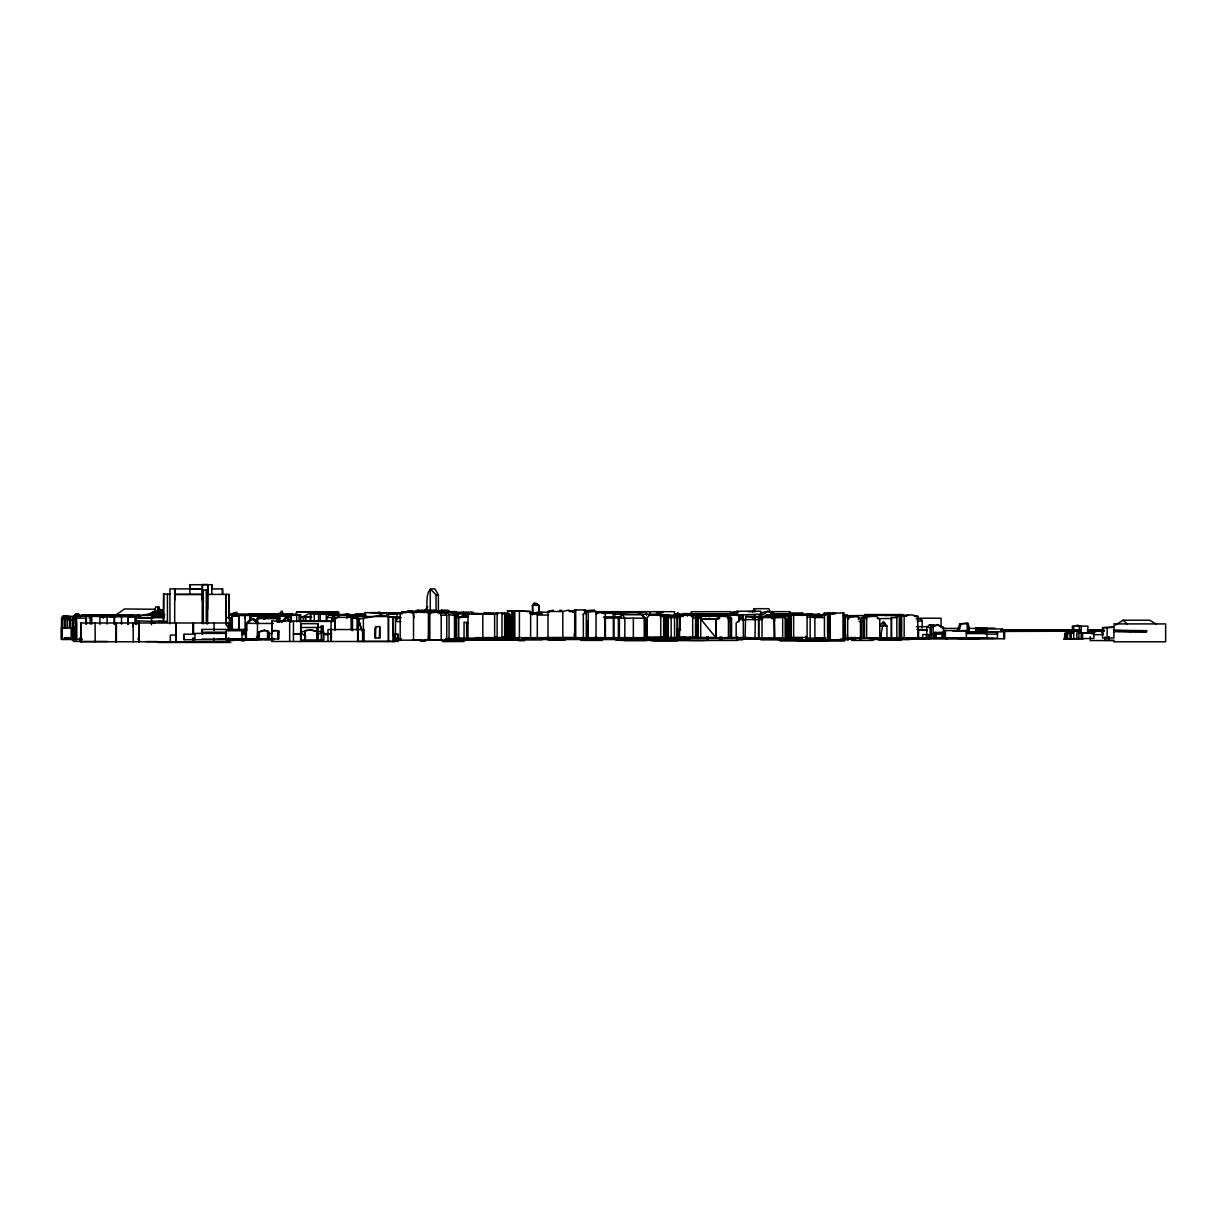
<?xml version="1.0" encoding="UTF-8"?>
<svg xmlns="http://www.w3.org/2000/svg" width="1227" height="1227" viewBox="0 0 1227 1227"><rect width="100%" height="100%" fill="white"/><g stroke="black" fill="none" stroke-linecap="round" stroke-linejoin="round"><path stroke-width="1.5" d="M89.694 616.752L89.709 615.233L89.709 616.66M321.321 639.957L321.259 626.169L323.115 626.169L323.222 631.951L316.827 634.865M720.264 614.221L737.504 614.758L708.224 613.776M73.651 618.439L73.651 617.365L77.224 617.365M870.234 615.617L864.943 614.742L865.035 617.933L865.25 614.512L902.366 614.589L903.977 616.138M245.093 618.331L245.308 615.248L244.618 616.199M262.409 617.181L262.455 614.405M273.437 623.485L257.241 623.454L257.363 618.546L278.268 618.454L278.36 621.89M277.057 621.844L277.133 618.546L277.21 621.982M736.829 615.248L736.906 611.215L760.694 611.215L761.706 614.574L760.004 615.279L761.706 614.067L736.645 615.218L743.24 615.248M111.473 617.043L111.626 615.586L111.642 617.196M743.225 617.304L739.942 617.304L743.225 617.304L743.179 619.282L738.961 619.313M278.176 621.844L278.268 618.454M151.565 618.101L135.829 618.101L135.706 622.181L136.473 620.816L151.458 621.368M151.458 624.727L151.565 617.61L162.961 617.61M202.148 623.577L202.394 584.543L207.746 584.543L207.608 623.976M338.453 615.54L338.545 612.15L297.962 612.074M331.919 620.11L332.578 616.69L334.158 616.69L334.051 620.11L340.293 615.141L348.913 614.221L350.232 616.169M413.53 640.172L413.53 612.089L428.422 612.074L428.422 640.172L428.76 630.877M89.479 618.224L89.586 615.294L153.958 615.34L153.85 617.626L139.218 617.626L139.341 615.34L139.433 617.841M89.479 618.147L89.586 615.448L76.043 615.448L75.921 639.298L82.194 639.267M257.731 618.362L257.992 616.89L279.649 616.89L279.695 622.089M364.787 616.644L364.864 615.018M618.255 617.258L618.362 616.905M103.16 618.224L103.313 615.294M317.701 639.957L317.885 623.684L300.753 623.684L300.554 639.957L323.851 639.957L323.851 631.982L317.946 631.215M258.084 618.071L258.59 613.899M845.924 617.012L846.001 615.893M89.924 615.555L89.893 616.798L89.893 615.785M795.28 615.095L824.943 614.635M801.844 615.463L803.884 615.003L802.351 615.463L802.473 612.963L789.206 612.963M618.239 618.239L618.347 616.675L618.423 617.963M428.422 640.172L428.821 634.635M665.617 627.319L666.384 616.736L666.967 637.902M73.896 629.482L74.233 626.445M158.758 606.89L156.688 611.598L154.617 610.893L155.722 606.89L158.758 606.89L160.308 611.721M687.549 616.138L687.733 614.313L700.31 614.221M245.952 631L246.382 629.42L202.179 629.42L201.888 632.227L225.477 632.15M755.357 616.383L754.958 619.727L758.807 619.635L758.439 616.383L755.771 616.997M362.763 616.399L362.901 615.325M818.102 615.264L825.25 614.528M107.378 641.43L73.589 641.43L74.341 636.123M245.369 632.242L245.507 639.712M246.013 639.144L246.382 629.42M510.309 619.052L510.861 615.325L509.067 614.727L509.067 637.687M745.08 637.687L745.617 616.598L755.326 616.598L754.958 637.856M379.695 626.629L380.033 637.979L374.849 637.979L374.849 628.362L375.861 626.706L379.695 626.629L379.373 637.979M369.94 612.549L380.585 612.687L380.431 613.899L380.431 613.086L406.183 612.656M980.956 632.549L980.956 628.147M272.103 632.227L271.842 633.531L268.13 633.515M387.671 613.178L380.585 612.718L379.358 613.899M701.675 614.972L702.565 616.215L728.516 616.153L728.516 614.589L728.945 616.859L728.623 615.985L701.277 616.123L700.709 618.837L716.077 618.868L715.954 637.856M156.903 611.89L153.406 614.006M886.139 615.586L886.369 614.512M701.675 617.472L701.675 613.761L699.221 613.73L698.255 618.224L696.415 617.887L696.445 637.288L678.684 637.334M700.709 637.856L700.709 618.224L701.675 613.761M375.861 626.706L375.477 637.979M677.795 617.166L678.148 615.785M812.826 615.34L809.774 614.85M153.666 617.319L154.065 615.77L154.786 616.322M357.103 618.883L357.763 616.552L389.097 616.537M395.355 612.994L395.109 613.899L395.508 612.656L386.658 613.899L395.109 613.899L395.109 613.101L379.358 612.84M774.053 619.497L774.36 618.408L771.952 618.623M357.072 618.883L357.763 616.552L361.904 630.908M438.376 611.414L438.376 594.85L434.956 589.037C424.649 586.276 427.563 605.478 426.674 611.107M62.838 628.316L62.838 619.175L63.85 618.975L65.583 618.975L65.583 628.209M921.124 619.834L921.385 619.022L916.4 619.022M733.547 612.212L735.019 612.104L736.047 614.819M235.109 614.359L235.814 612.334L237.056 612.334L236.366 614.359M279.649 616.89L279.403 622.12M802.351 614.834L819.222 614.098L821.277 615.264L819.222 615.264L819.222 614.098M957.198 630.939L959.821 623.776L967.842 623.362L969.269 627.365L969.269 632.81M958.502 631.307L961.247 623.776L967.842 623.362M1073.211 632.871L1065.404 632.779L1064.422 639.114M140.43 616.445L138.774 614.528L137.378 616.445M174.709 600.356L174.847 588.914M387.931 616.997L397.042 617.779L397.088 613.669L402.364 613.669M752.734 611.997L754.099 608.684L768.884 608.684L770.817 613.377M380.585 612.718L380.585 613.899M72.546 639.88L74.28 639.88L72.408 639.973L72.316 619.098L73.283 618.96M862.995 638.209L862.995 619.129L865.526 616.706L864.422 619.129L864.422 638.209M245.891 634.466L242.041 634.451L243.974 630.77L242.256 634.451L242.409 630.724L226.136 630.724L226.136 639.712L226.259 633.393M605.049 617.887L619.589 617.764M886.922 638.009L886.922 626L879.759 626C888.057 614.037 878.578 633.991 881.922 638.009M64.325 618.546L64.893 616.184L69.218 616.567M138.559 616.445L139.357 614.834M674.574 615.785L682.089 615.709M1001.416 630.479L1002.198 628.991L982.321 628.991L981.738 630.494M347.348 614.942L353.867 614.988M155.921 613.009L156.688 611.598L156.979 613.009L155.921 613.009L155.921 611.767M781.553 614.328L781.553 616.752L782.887 614.328L793.302 614.788L776.737 614.374M980.956 632.856L981.631 631.644M781.553 616.752L782.903 614.328M202.21 600.356L202.394 584.543M785.817 638.607L786.369 618.347L785.173 618.347M686.138 614.681L674.605 614.405M702.565 616.215L711.123 615.985M275.983 617.887L277.241 615.831L285.231 616.368L286.535 618.009M176.059 622.994L175.952 641.767M272.747 616.23L269.112 615.954L266.903 617.871L268.207 615.831L290.569 615.801M456.781 616.353L458.284 614.067L463.944 613.73L461.536 617.488L457.87 617.488M645.632 637.779L645.632 618.163L641.966 614.758L622.35 614.712L619.39 618.163L619.39 637.779M266.903 617.871L268.207 617.887M758.439 616.383L781.139 616.567C791.262 618.592 753.608 617.457 758.041 616.567M416.919 612.58L401.95 611.828L400.201 614.451L400.201 640.172M424.542 611.199L427.702 606.567M257.241 623.454L246.382 623.301L246.382 639.819M737.611 612.702L736.001 613.408M326.888 620.11L326.888 617.534L328.683 615.141L348.913 614.221M534.312 603.147L532.564 605.31L532.671 614.666L532.564 605.31L534.312 603.147L538.806 605.31L538.806 612.794L538.745 605.31L535.954 603.147M646.292 637.641L646.292 620.969L647.335 619.88M468.315 615.11L462.748 615.11L461.536 616.598L468.484 616.598M638.561 613.224L639.696 611.828L640.739 613.086M620.172 613.209L621.307 611.828L622.334 613.086M787.979 638.607L788.071 619.006M646.798 620.433L646.537 637.641M736.875 614.451L737.166 615.663M429.849 614.19L431.229 612.518L444.741 611.905L446.766 615.095L446.766 640.172L397.333 640.172M875.28 616.521L876.293 615.34M675.954 614.712L675.111 615.678L682.825 616.138M696.445 618.209L695.832 615.018L692.688 615.417L692.688 637.288M1066.738 634.19L1065.68 635.402L1066.662 632.779L1067.766 634.19M663.654 637.902L663.654 616.46L661.077 614.635L649.39 615.141L647.089 617.764L647.089 637.258L663.654 637.258M73.451 616.583L75.921 613.791L78.559 613.791L80.368 616.721M847.658 619.512L850.02 616.905L857.704 616.399L860.495 619.313L860.495 638.239M983.195 632.856L986.201 629.62L988.164 631.782L1004.606 631.798L1004.606 638.746L890.096 638.853M810.142 638.209L810.142 617.058L812.289 614.742L787.964 614.85L792.028 615.356M762.028 637.856L762.028 619.328L764.252 616.966M278.008 614.942L281.949 610.954L283.728 615.617L281.919 613.546L277.992 616.23L278.115 614.972M583.377 637.672L583.316 614.19L586.276 611.092L588.193 611.092L588.193 637.672L587.549 632.181M66.089 615.479L64.893 616.721L68.666 619.865M534.727 614.374L536.859 612.196L549.205 612.196M752.519 617.902L755.847 614.558L752.903 617.948L756.553 617.043M281.213 622.089L286.29 617.058L291.765 621.614M282.225 622.104L287.317 617.058M70.46 639.282L68.957 637.687L65.108 637.703L63.589 639.282M588.193 611.092L587.166 612.104L596.031 611.353L596.031 637.672M257.179 623.178L251.688 618.408L246.382 623.301L251.811 618.408L257.547 623.193L257.241 639.819M618.377 637.779L618.377 618.163L621.015 615.617M65.108 637.703L63.528 639.282M926.738 627.442L929.591 624.742L934.222 624.758L930.189 627.442L926.738 627.442L926.738 634.635M282.149 621.261L286.52 617.656L290.707 621.598L286.29 617.058M282.762 621.184L286.52 617.656M573.807 611.414L575.724 609.635L575.724 637.657M692.688 615.417L695.832 615.018M377.793 612.672L379.312 611.997M743.531 619.313L740.372 619.313L736.169 623.055L736.169 637.703M569.037 611.521L572.426 611.644L575.724 609.635M153.513 611.767L151.074 613.362L153.252 611.752L154.495 612.472L154.495 616.245M294.526 614.957L297.486 611.659M445.539 638.884L454.511 638.807L454.511 615.54L452.656 611.844L441.996 612.963L441.996 611L421.797 611.782L441.996 611M237.471 614.405L235.553 612.672L232.639 613.577L235.109 614.405M155.001 609.267L124.479 608.96L115.108 615.509M73.743 616.429L75.399 615.095M160.599 615.187L160.308 610.018L159.004 611.721M247.517 622.948L253.283 618.531L258.636 622.979M310.339 620.018L310.615 613.592L310.63 620.018M764.16 616.798L766.461 614.988L775.157 614.344L812.397 614.313L812.504 615.31M768.946 616.414L770.755 614.988L779.436 614.344L781.323 616.23M777.074 614.681L777.979 614.681L767.703 611.307L764.16 614.037L760.004 615.279M572.84 611.936L575.724 609.911L585.126 609.957L585.126 613.73M904.161 638.117L904.161 615.433L900.572 616.138L900.572 638.117M585.126 609.957L584.021 610.709L594.712 610.049M62.102 617.917L64.617 616.23L68.114 619.282M62.086 618.055L64.832 616.23L68.313 619.282M541.506 612.242L537.303 615.049L547.994 615.049M900.572 616.138L904.161 615.433M807.274 617.028L814.881 617.549L816.921 616.245L822.243 616.46M810.142 617.227L816.921 616.245M1111.892 627.212L1123.18 620.202L1149.776 620.202L1156.064 624.098M679.651 614.558L677.396 612.994L679.758 615.402M596.031 614.221L600.064 611.859L605.371 614.328L605.371 637.672M202.148 589.62L203.314 590.402L207.593 589.635M1091.739 633.976L1098.901 629.804L1103.303 629.804M873.149 616.506L875.28 615.31L896.477 615.34L896.891 617.672L891.431 617.58L891.431 638.347L891.431 617.58M414.297 612.058L417.563 610.248L423.928 610.248M154.602 616.721L158.835 614.436L153.927 616.567M715.755 637.856L715.755 618.929L721.062 616.107L726.062 615.877L729.237 615.877L731.537 618.362L731.537 637.856M299.863 616.767L303.13 616.721L312.502 611.782L315.247 614.052M395.048 613.132L395.048 613.899M438.852 611.567L441.475 610.202L447.962 610.202L455.248 615.202L455.248 638.945L445.401 638.945M158.605 610.402L163.022 609.742L159.602 609.926M931.293 638.132L931.293 627.38L936.814 624.62L943.502 627.472L943.502 632.81M931.293 627.38L938.624 624.62M696.553 615.387L702.81 613.975L709.559 616.905M274.618 618.408L276.735 617.442L273.084 618.408M283.069 613.638L278.207 615.831L278.284 616.69M976.278 628.193L976.523 633.377M978.042 628.193L978.318 633.377M257.823 616.015L264.173 616.752L271.734 615.939M760.602 612.994L767.703 611.307M943.931 632.181L934.146 632.565L934.146 638.147M814.881 638.147L814.881 617.534L821.952 614.957L825.633 615.064L821.891 615.294M1073.717 632.503L1070.021 632.948L1070.021 638.761M695.494 637.288L695.632 615.156L700.54 613.561L711.123 615.156M259.035 638.715L259.035 632.028C264.388 628.408 272.302 630.908 268.667 638.715L268.56 631.476L264.173 630.387M264.787 630.387L259.035 632.028M356.198 615.003L355.278 615.294L365.907 615.294M73.804 639.344L61.534 639.344L61.534 617.841L62.47 617.672M61.534 617.841L65.138 616.844M272.241 618.408L276.98 617.012L279.403 618.408L264.066 618.362M253.928 614.021L255.63 614.098L249.112 613.96M780.219 616.23L781.645 615.816M304.925 639.957L304.925 630.985C309.557 628.009 327.134 633.822 309.557 629.85M307.762 630.341L300.554 632.258L305.692 636.66M783.547 615.831L782.028 616.23M547.994 637.626L547.994 611.491L553.438 610.172M547.994 611.491L562.825 611.491L568.27 610.172L574.696 611.644L572.426 611.644M530.524 614.344L541.506 613.316M673.485 637.641L497.134 637.687L497.134 612.979L502.564 612.84L509.42 614.589L509.542 637.687L509.65 615.126M142.317 615.325L147.317 614.206L147.041 615.417L148.406 615.126L148.728 613.883L152.025 613.132M325.4 634.85L329.143 634.052M272.348 630.877L275.63 630.264M689.666 615.172L699.973 614.972M691.783 615.34L699.85 615.126M861.262 638.209L861.262 617.687L871.109 615.877M861.262 617.687L875.971 615.877L879.744 619.436L879.744 638.209M823.915 615.126L821.277 615.264M828.854 614.221L835.694 613.454L830.572 614.067M932.443 634.328L928.103 635.111L928.103 638.592M908.256 614.865L900.787 616.215L911.676 614.865L917.796 616.322L917.796 638.117M819.222 615.264L833.793 613.331M62.838 619.175L65.583 618.975M708.316 613.822L706.2 613.776M325.094 613.715L332.732 614.313M682.12 615.356L683.286 615.218M299.894 641.491L303.652 641.061M127.761 624.451L127.761 617.104L135.584 616.307L135.584 624.19M127.761 617.104L130.645 616.828M288.836 614.113L293.084 613.791L291.98 613.791M250.017 619.788L250.017 615.969L257.731 615.264L257.731 619.926M250.017 615.969L253.191 615.709M680.97 615.218L688.24 614.62M785.464 616.107L788.746 615.831L771.798 615.724M313.33 613.822L321.413 614.313M266.903 617.61L264.173 617.841L266.581 615.954L271.244 616.69M387.655 613.301L386.658 613.377L395.109 613.546L386.658 613.899M444.741 611.905L428.422 612.135L432.011 612.442M877.305 618.623L891.523 618.5M103.912 616.798L99.954 617.043L99.954 624.451M494.19 614.175L497.502 613.929M99.954 617.043L107.547 616.537M472.748 612.043L437.103 612.549L442.456 612.564M885.756 615.34L891.339 615.11L889.161 615.11M847.351 616.752L857.704 616.399M1102.536 627.657L1113.932 627.258L1113.932 637.994L1102.536 637.994L1102.536 627.657L1113.932 627.258M127.577 615.77L134.679 615.555L129.264 615.877M127.623 615.908L131.074 615.709L127.608 615.709L128.636 616.429M397.088 613.669L395.048 613.684M676.905 629.39L680.418 629.175M652.258 615.141L661.077 614.635M70.353 628.193L70.353 618.929L67.439 619.037L67.424 628.239M819.038 615.095L822.796 614.911M170.108 594.083L163.513 594.083L163.513 621.706L167.578 621.522L158.099 621.522M724.252 616.107L729.237 615.877M304.925 630.985L305.416 639.957M697.703 637.856L698.347 617.81M67.424 619.022L70.353 618.929M711.553 615.141L715.218 615.433L705.464 613.561M439.051 611.905L441.214 615.31L446.766 615.095M892.336 614.988L902.366 614.589M113.774 616.015L118.789 615.816M660.371 615.126L665.663 614.926L668.255 617.166L671.138 617.166L671.138 637.503M656.905 615.264L668.546 614.926L671.138 617.166M114.096 616.015L123.85 615.647M905.94 615.739L865.066 615.018M681.123 637.641L686.798 637.427M432.824 612.472L438.284 611.706M690.571 638.347L643.408 639.712L642.779 638.653M898.379 616.245L905.189 616.031L897.397 615.862M899.253 616.307L906.707 616.061M353.008 616.506L349.358 615.862L352.364 616.429M680.065 637.58L685.648 637.427M642.779 639.712L687.519 638.423M529.681 613.101L534.742 612.979M72.316 619.098L74.387 619.052M740.372 619.313L745.08 619.88M726.062 615.877L728.424 618.439L731.537 618.362M278.713 630.969L278.514 638.884L278.713 630.969L272.333 630.877M1103.18 634.558L1093.533 634.742M784.038 616.982L784.038 614.328L788.317 616.491M1004.238 630.371L1080.558 630.126M1004.238 631.43L1080.558 631.184M323.851 613.822L332.732 613.715M943.502 627.472L936.814 624.62M718.47 618.623L716.369 618.914M467.993 623.255L464.051 622.135L464.051 638.515M1001.631 629.62L1004.606 631.798M79.632 616.491L76.197 615.248L79.617 616.383L76.197 615.248L76.181 639.298M290.83 621.245L290.876 619.788L291.029 621.307M157.317 614.558L160.461 614.543M674.574 614.558L679.85 614.528M267.946 631.292L268.115 638.715M673.73 614.497L687.81 614.451L686.43 614.42M718.47 618.883L715.755 618.929M762.028 619.313L758.807 619.328L761.047 616.966L772.197 616.966L774.053 618.531L774.053 637.856M485.831 614.083L487.978 614.083M387.977 616.828L400.14 617.196M357.072 618.439L352.456 617.994L357.072 618.439L357.072 630.187M401.122 617.641L397.119 617.626M511.889 637.687L511.889 610.693L513.377 610.693L530.616 611.537L530.616 637.687M451.582 613.178L456.843 613.178M152.117 616.291L155.906 616.276M785.817 619.114L787.979 619.114M300.554 627.472L317.701 627.472M986.769 630.678L983.195 630.693L982.321 628.991M1146.585 630.693L1129.944 630.724L1129.944 631.767L1130.527 630.724L1113.687 630.371L1146.585 630.693L1146.585 631.752L1129.944 631.767M244.434 638.868L245.722 638.868M189.924 588.914L202.486 588.914L169.909 588.899L169.909 623.853M211.796 588.914L222.685 588.914L222.685 594.405M174.847 594.221L202.394 594.221M174.694 594.604L202.179 594.604M430.462 589.037L436.06 594.85L438.376 594.85M532.564 605.31L538.806 605.31M424.511 610.095L436.245 610.172L438.652 612.089M559.849 610.34L561.705 610.34M507.395 637.687L507.503 610.755L512.18 610.755L512.18 637.687M412.824 611.245L407.287 611.245L423.177 611.383L417.64 611.383M530.616 611.537L507.503 610.755M312.502 611.782L296.796 611.782L296.842 612.764M450.493 611.629L456.245 611.629M595.095 611.675L674.513 611.675L674.574 637.595M730.326 611.659L691.353 611.721L691.353 615.54M747.949 611.629L754.728 611.629M767.979 611.629L790.035 611.659L789.805 637.411M298.882 611.905L315.845 611.966M317.44 611.982L338.038 611.69L338.038 615.555M338.038 611.905L338.376 615.156M596.521 611.859L600.064 611.859M620.632 611.966L644.068 611.966M730.234 612.212L738.485 612.212M152.225 612.472L154.495 612.472M596.322 612.549L628.071 612.549M662.902 612.687L657.258 612.994M456.459 615.248L456.459 612.887L449.88 612.626M530.079 612.963L537.625 612.963M601.92 612.963L613.285 612.963L613.347 638.101M824.084 613.025L844.038 613.025L844.038 639.758M456.459 613.178L461.904 613.178M472.334 613.883L485.539 613.914L471.597 613.347M484.236 613.316L497.196 613.316M497.671 613.561L483.361 613.27M504.128 613.439L509.205 613.439M682.611 613.577L691.553 613.577M252.609 613.837L291.827 614.083L228.882 614.006M310.339 613.807L321.75 613.868A7.224 1.549 0.2 0 0 325.017 613.684M338.529 613.822L320.278 613.822L320.278 621.031M355.447 613.822L364.833 613.822M471.597 613.623L498.116 613.684M502.104 613.807L508.423 613.684M535.938 613.853L539.987 613.853M771.691 613.837L784.314 613.837L784.314 615.248L788.47 614.298L791.768 615.371M536.859 614.006L542.273 614.006M687.565 613.945L691.261 613.945M493.806 614.113L496.506 614.113M613.285 614.221L660.31 614.221M148.16 614.512L164.556 614.512M228.851 614.589L232.486 614.589L231.581 617.81M258.943 614.604L278.284 614.405M345.646 614.405L347.578 614.405M676.077 614.528L680.356 614.558M700.54 614.62L689.543 614.62L691.108 613.776L735.985 614.175M739.927 619.083L738.884 614.589L706.614 614.451M812.504 614.436L782.964 614.65M81.933 614.758L124.801 614.88M155.246 614.712L164.648 614.712M447.288 611.844L449.067 614.65L454.511 615.54M816.86 614.85L821.216 614.85L807.949 614.742M822.259 614.635L825.219 614.635M106.642 615.018L112.132 615.018L112.163 616.767L112.132 615.018M128.007 614.988L127.271 616.506M143.988 615.08L151.995 615.095M337.778 615.11L365.723 614.926M668.546 614.926L661.476 615.126M674.252 615.049L691.859 615.034M766.461 614.988L770.755 614.988M789.605 614.957L799.084 614.957M812.412 615.018L814.406 615.018M819.667 614.911L825.771 614.957M231.857 629.696L231.857 615.279L236.52 616.031M257.731 615.264L257.256 622.518M295.753 615.31L280.446 615.586M328.683 615.141L340.293 615.141M455.692 615.248L458.284 615.248L458.284 614.067M463.745 615.248L467.533 615.248M649.39 615.141L666.184 615.126L666.184 637.227L664.19 637.227M673.347 615.202L687.733 615.325M679.559 637.288L679.559 617.135L682.273 614.926L693.362 615.31L685.724 614.926M128.375 615.479L127.639 615.893M139.679 615.433L136.136 615.433L137.347 616.215M152.409 615.433L155.844 615.433M258.023 615.479L245.093 615.479L245.093 629.85M277.839 615.601L282.149 615.601M788.608 615.555L777.964 615.555L788.762 616.107M865.909 615.555L858.409 615.555L858.409 619.436M103.16 615.693L125.047 615.816M139.847 616.199L125.215 615.264M156.964 615.77L152.501 615.739M245.124 615.647L232.593 615.248L232.624 616.199M843.148 615.647L858.547 615.647M876.017 615.693L866.339 615.693L875.342 616.445M895.909 615.893L906.692 615.893M68.743 616.583L62.976 616.123L66.181 616.521M231.857 615.279L239.142 615.985L239.142 629.236M253.191 616.138L277.992 615.985M349.511 615.939L353.974 616.66M902.505 616.031L905.035 616.031M90.691 616.153L62.5 616.353L62.163 617.135L77.393 617.135M106.994 616.383L140.783 616.322M160.016 616.245L154.05 616.245L153.252 611.752M285.231 616.368L268.207 615.831M364.312 616.337L349.174 615.647L364.802 616.337M107.853 616.644L77.393 616.153M133.942 616.629L121.504 616.629L121.504 624.236M658.193 614.635L660.77 616.46L663.654 616.46M678.148 616.521L682.733 616.521M109.326 616.69L121.856 616.69M303.192 620.479L303.13 616.69L311.244 616.69M348.606 616.752L358.299 616.706M846.753 616.905L850.02 616.905M107.102 624.098L107.102 616.353L114.571 616.966L114.571 624.39M164.449 617.334L153.85 617.334L153.958 615.77L154.035 616.92L154.035 616.153L163.482 616.153L163.452 616.92M349.388 616.982L358.407 616.982M467.778 617.135L458.729 617.135L458.729 638.515L494.634 638.531L494.634 613.807L467.993 613.914L467.993 638.531M753.102 617.15L750.433 617.15L755.847 617.457M334.741 629.543L334.741 617.38L354.68 617.38M455.37 617.319L459.91 617.166L456.827 615.724M663.654 617.273L664.957 617.273L664.957 637.902M666.967 617.426L668.255 617.426L666.077 615.126M755.326 616.598L745.617 616.598M76.626 617.457L73.589 617.472L73.666 641.43M226.151 617.58L230.139 617.58L230.139 630.126M603.807 617.472L618.393 617.472M669.313 617.61L674.574 617.61M675.433 617.534L680.126 617.534L680.003 630.509M814.881 617.534L824.437 617.534M618.377 618.163L645.632 618.163M700.709 618.224L697.703 617.841M916.293 618.209L941.063 618.209L941.063 627.718M70.138 619.604L73.804 619.604M700.586 619.022L716.077 619.022M762.028 619.604L758.547 619.604L758.547 637.856M290.078 620.985L271.827 620.985L271.827 641.491L394.603 641.491L394.603 633.776L398.238 634.313L398.346 641.399L357.67 641.399M644.405 620.755L646.537 620.755M151.458 621.153L162.854 621.153M277.287 621.061L284.725 621.061M289.679 621.077L335.155 621.077L335.155 617.38M299.679 621.399L335.354 621.414M859.161 621.491L862.305 621.491M400.861 621.552L395.477 621.552L398.177 617.994L400.14 618.469M151.857 623.224L155.077 623.224M959.821 623.776L961.247 623.776M1113.579 623.914L1165.65 623.914L1165.65 641.798L1113.579 641.798M1078.364 625.264L1076.355 625.387M1080.956 626.077L1072.352 626.077L1072.352 633.255M916.324 626.675L927.612 626.675M317.946 627.38L323.222 627.38M73.666 627.994L74.418 631.399M994.913 628.147L980.112 628.147L980.112 631.752M942.75 628.408L959.775 628.408M968.44 628.408L986.891 628.408M72.408 628.914L74.141 628.914M74.28 629.236C70.552 626.752 77.086 636 73.896 639.957M680.632 629.497L676.752 629.39L676.783 637.917M1000.987 630.141L1080.005 630.157M1088.886 630.157L1104.392 630.157M952.719 630.862L968.763 630.862L969.713 632.028L966.247 632.028M1000.987 631.184L1080.005 631.215M1088.886 631.215L1104.392 631.215M968.379 631.782L996.493 631.782L997.551 633.086L997.413 638.316M241.78 632.15L246.013 632.242M943.931 632.733L935.143 632.733L936.186 634.098L936.186 638.147M966.692 633.117L985.741 633.117L987.045 633.577L987.045 637.871L965.082 637.871M1087.904 632.887L1092.505 632.917M226.55 633.393L194.94 633.393L194.94 639.712M301.014 633.669L293.406 633.807L300.646 633.807M323.514 633.669L329.143 633.669M966.309 633.561L987.045 633.577M324.173 633.807L327.962 633.807M195.2 634.252L184.019 634.252L184.019 639.712L273.636 639.819M1066.984 634.19L1064.653 634.19L1064.653 638.976M398.131 634.313L398.023 641.399M985.925 634.129L997.413 634.114L996.661 633.086L997.551 633.086M941.815 638.009L942.229 634.62L943.272 635.141L943.272 638.009L943.164 635.019M176.059 635.065L170.354 635.065L170.246 641.767M393.039 635.157L394.603 635.157M259.25 636.66L256.55 636.66L256.55 638.914M481.981 637.595L504.128 637.595M547.994 637.549L575.724 637.549M594.512 637.565L597.687 637.565M645.923 637.519L649.022 637.519M652.672 637.58L677.197 637.595L677.197 616.936L674.896 615.571L667.181 614.896M689.206 637.488L715.218 637.519M724.942 637.565L748.669 637.565M76.212 637.856L73.145 636.736L73.145 638.301L76.365 638.301M475.386 637.672L480.493 637.672M682.779 637.856L782.857 637.856M454.465 638.101L459.91 638.101M533.546 637.917L561.951 637.933M563.561 637.887L582.58 637.933M593.07 638.086L637.196 638.101M640.678 637.917L689.497 637.933M736.047 637.933L750.74 638.055M814.881 638.055L825.556 638.055M866.339 638.132L891.231 638.132M895.909 638.117L928.456 638.117M937.765 638.055L966.355 638.101L966.355 630.571L944.1 630.571L944.1 638.101M394.496 638.193L398.238 638.193M454.297 638.377L518.806 638.301M545.678 638.301L563.96 638.301M601.337 638.331L641.154 638.331M715.494 638.301L733.853 638.301M738.961 638.239L750.909 638.301M805.848 638.209L825.786 638.147M843.961 638.147L997.551 638.316M541.199 638.423L563.73 638.469M685.985 638.454L750.357 638.515M781.139 638.607L802.121 638.607M845.265 638.393L994.269 638.408M1075.772 638.607L1093.87 638.469L1093.87 632.917L1076.815 632.856L1076.815 638.469M218.176 638.853L278.713 638.884M393.821 638.73L401.367 638.73M469.189 638.807L492.64 638.807M523.269 638.792L549.926 638.761M564.037 638.807L663.776 638.899M736.967 638.776L781.645 638.853M784.038 638.684L799.421 638.684M845.372 638.776L855.817 638.638M869.345 638.653L889.161 638.807M1083.487 638.761L1063.84 639.114L1074.238 638.976M64.479 639.129L71.258 639.129M201.888 639.144L246.581 639.144M255.17 638.945L273.728 639.129L249.787 639.374M397.18 639.114L400.907 639.037M495.739 639.098L501.72 639.098M521.889 639.098L538.806 639.022M539.665 638.96L548.423 638.96M557.994 639.114L591.828 639.022M601.92 639.144L617.503 639.144M649.144 639.022L679.16 639.022M840.081 639.129L852.535 638.976M872.167 639.083L926.17 639.098M958.456 638.991L979.223 638.991M232.731 639.19L244.618 639.19M395.477 639.39L401.382 639.19M446.291 639.39L463.392 639.39M522.487 639.236L539.052 639.236M564.021 639.175L581.736 639.175M637.273 639.206L656.583 639.206M741.998 639.252L762.044 639.252M879.406 639.221L903.624 639.221M72.27 639.62L73.988 639.62M254.986 639.436L261.888 639.436M264.173 639.42L272.747 639.42M393.898 639.497L397.487 639.497M445.309 639.528L452.395 639.604M495.401 639.589L501.306 639.589M522.549 639.528L665.479 639.543M777.964 639.589L797.182 639.589M872.259 639.466L909.867 639.62M400.861 639.88L395.477 639.88L395.477 616.813M412.333 639.896L421.812 639.896M424.389 639.896L442.61 639.896M445.263 639.727L457.288 639.88M487.487 639.681L542.181 639.681M736.614 639.85L742.58 639.85M760.955 639.88L782.059 639.88M798.409 639.911L848.455 639.788L848.455 638.792M230.753 639.927L234.234 639.927M463.085 640.019L518.852 639.942M624.896 640.065L640.095 640.065M662.089 640.08L687.78 640.003M878.624 639.927L901.446 639.927M233.928 640.218L256.642 640.218M451.659 640.187L496.506 640.187M548.208 640.218L564.926 640.218M581 640.387L602.212 640.387M616.046 640.295L672.411 640.295M801.2 640.31L841.569 640.31M873.041 640.387L851.569 640.387L851.569 637.166M1114.377 640.341L1105.144 640.325L1105.144 636.905M227.225 640.555L233.375 640.555M623.791 640.663L646.537 640.663M653.715 640.555L705.004 640.571M796.814 640.54L828.977 640.54M1112.766 640.555L1090.297 640.555L1090.297 636.721M241.428 640.893L244.372 640.893M518.883 640.709L524.358 640.709M650.893 640.831L677.672 640.831M779.912 640.954L844.621 640.985M420.447 641.261L425.416 641.261L425.34 639.758M146.074 641.568L157.577 641.568M442.241 641.537L464.189 641.537M158.099 642.457L230.829 642.457M315.247 611.521L317.778 611.828M681.522 614.988L688.424 615.003M791.4 615.187L790.725 637.411M802.121 615.172L804.866 615.187M284.173 615.248L295.584 615.248M507.503 615.325L510.861 615.325L510.861 637.687M781.139 615.54L785.173 616.567L785.173 638.607M620.739 617.12L603.577 617.15M291.719 617.319L287.731 617.503M75.921 618.147L86.457 618.147M745.08 619.589L754.835 619.604M917.183 621.077L922.198 621.092L922.198 628.025M1087.505 630.141L1102.797 630.157M1087.505 631.199L1102.797 631.215M936.186 634.098L943.379 634.114M928.103 635.111L929.483 635.111L929.483 638.592M945.71 638.7L947.152 638.7M823.915 615.279L825.127 615.279M914.345 616.322L917.796 616.322M326.888 617.534L331.919 617.549M73.145 636.736L73.313 638.301M151.396 614.696L153.191 614.712L154.418 617.15M1130.527 631.767L1113.687 631.43L1146.585 631.752M784.038 614.328L789.39 614.39L786.768 614.328M337.778 614.758L341.535 614.788M677.197 616.936L664.635 614.896M929.591 624.742L930.787 624.758M718.194 616.261L726.185 616.414L720.464 616.261M394.941 613.193L397.042 613.807L364.787 612.549L364.71 613.899M153.206 616.215L157.025 616.353M818.194 614.528L821.921 615.08M811.676 616.245L820.572 616.598M151.964 616.077L157.133 616.291M303.13 616.69L311.781 617.058M462.748 615.11L467.702 615.325M471.597 613.485L482.027 613.96L471.996 613.807M164.403 615.172L157.608 615.034L163.989 615.325M129.326 615.264L137.654 615.739M685.295 615.034L696.629 615.463L699.221 617.794M693.915 617.779L689.911 615.31M324.357 613.822L329.388 614.113M1092.505 633.04L1084.53 632.672L1086.846 632.917M695.632 615.156L697.642 615.294M249.633 613.791L253.958 614.113M249.112 613.791L251.504 613.96M753.838 617.043L755.847 617.212M401.95 611.828L411.551 612.58L413.53 614.067L413.882 617.794M450.048 611.936L456.843 612.488M451.582 612.488L456.459 612.887M234.188 638.669L239.817 639.144M112.976 616.828L114.571 616.966M236.489 615.709L239.142 615.985M927.229 630.233L918.578 629.298L918.578 638.285M916.922 629.497L927.459 630.617M163.513 621.706L163.789 594.083M64.249 616.184L66.028 616.337M278.912 615.601L282.149 616.015M349.358 615.555L354.296 616.429M350.201 615.555L355.508 616.506M703.378 615.801L702.611 615.755M348.667 615.678L352.993 616.46M680.77 615.617L683.025 616.046M388.468 616.414L388.468 641.491L388.407 616.399L389.48 616.598M393.545 617.38L381.49 615.11L357.732 619.328L358.529 619.19L361.398 629.313M157.271 616.077L149.909 614.742L156.964 616.077M1065.404 632.779L1066.493 633.009M413.53 612.089L430.953 612.641L428.422 612.074M675.617 614.819L677.013 615.202M531.138 612.979L534.343 614.006M530.003 612.84L534.374 614.267M230.661 614.604L234.004 615.847M230.799 614.497L233.958 615.785M417.563 610.248L421.03 611.721M701.246 614.666L706.046 616.752M233.928 616L229.02 613.546L234.004 616.153M276.98 617.012L279.311 618.408M441.475 610.202L446.091 613.285M783.639 615.54L785.173 616.567M702.565 614.972L703.332 615.555M264.066 619.267L260.063 615.187L264.695 619.267M227.026 625.77L232.102 629.666M1098.901 629.804L1103.272 633.362M227.179 625.985L231.489 629.558M253.145 618.531L258.284 622.979M459.742 617.319L455.738 613.684L456.72 617.319L456.72 638.101M285.998 617.656L290.339 621.767M469.205 614.221L465.647 612.933L466.996 614.221M1123.18 620.202L1127.046 623.96M236.642 614.405L235.109 613.577L235.952 614.405M68.957 637.687L70.46 639.19M664.957 617.273C660.816 612.442 664.712 618.745 664.267 615.049M233.59 612.764L234.28 613.577M700.709 619.022L716.077 637.856M719.083 616.123L719.543 618.607M883.854 621.89L886.922 626M641.966 614.758L644.236 618.163L644.236 637.779M622.35 614.712L624.834 618.163L624.834 637.779M75.921 613.791L77.73 616.721M138.774 614.528L139.832 616.445M883.363 621.66L885.741 626M1002.198 628.991L1003.042 630.693M774.36 618.408L774.897 637.856M243.974 630.77L245.737 634.451L245.737 639.712M243.805 630.77L245.507 634.451M865.526 616.706L866.615 619.129M968.686 627.365L969.499 632.81M754.099 608.684L755.357 611.782M921.385 619.022L922.198 621.092M137.991 638.408L139.019 641.767L139.019 623.301L133.268 623.301L133.283 626.997M357.072 616.552L357.747 618.883M693.132 615.018L693.915 618.209M758.209 616.736L758.807 619.635M574.113 633.761L574.696 637.549L574.696 609.635M728.838 622.104L728.424 618.592L731.261 618.592L731.261 637.856M583.316 614.19L583.377 614.957M202.179 629.42L202.302 634.298M847.336 634.528L847.658 638.239L847.658 615.034L845.311 615.049L845.311 638.239M802.473 612.963L802.611 614.773M736.906 611.215L737.166 614.727M321.259 626.169L321.321 627.212M317.885 623.684L318.084 639.957M300.753 623.684L300.968 639.957M76.043 615.448L76.181 618.224M587.534 621.23L588.193 637.672M338.545 612.15L338.652 615.218M257.992 616.89L258.023 618.362M257.363 618.546L257.471 623.669M666.322 616.736L666.384 637.902L666.384 615.08M73.651 617.365L73.666 623.929M207.624 609.19L207.608 594.405L229.219 594.405L229.219 618.439M1140.512 630.693L1140.512 631.752M1108.871 636.905L1108.871 640.325M1108.671 636.629L1108.671 640.341M1107.137 627.657L1107.137 637.994M1104.729 637.549L1104.729 640.555M1087.904 633.178L1087.904 626.123L1079.315 626.123L1079.315 633.178M1082.567 632.917L1082.567 638.469M1081.171 626.123L1081.186 638.469M1078.855 632.856L1078.855 638.469M1073.717 626.077L1073.717 638.761M1071.186 632.549L1071.186 638.761M1067.551 632.871L1067.551 638.761M1066.202 632.871L1066.202 638.761M1003.747 631.675L1003.747 638.746M979.529 631.721L979.529 628.147L975.634 628.147L975.634 631.721M976.278 628.147L976.278 631.721M968.962 629.374L968.962 632.81M967.198 623.408L967.198 630.939M945.388 630.571L945.388 638.101M942.643 635.019L942.643 638.009M935.143 632.181L935.143 638.147M933.149 627.365L933.149 638.132M930.189 627.442L930.189 634.635L922.643 634.558L922.643 638.331M926.385 634.558L926.385 638.331M901.646 615.433L901.646 638.117M900.94 615.893L900.787 638.117M899.253 615.893L899.253 638.117M896.768 615.893L896.891 638.347M866.615 617.595L866.615 638.209M865.28 615.663L865.28 617.933M864.943 614.742L864.943 618.393M860.94 636.706L860.94 640.387M860.188 636.982L860.188 640.387M854.928 637.166L854.928 640.387M847.903 638.792L847.903 639.788M843.532 613.025L843.532 639.758M843.225 613.025L843.225 639.758M830.234 613.025L830.234 639.758M829.176 613.025L829.176 639.758M828.148 613.025L828.148 639.758M827.581 613.025L827.581 639.758M824.437 613.025L824.437 639.758M818.44 614.957L788.071 615.172L788.071 637.411L807.105 637.411L807.105 615.187M805.848 636.368L805.848 639.911M793.624 615.003L793.624 637.411M791.231 615.003L791.231 637.411M790.127 615.172L790.127 637.411M785.955 618.853L785.955 638.607M782.688 616.567L782.688 638.607M774.62 617.457L774.62 621.169M758.807 617.457L758.807 637.856M743.332 619.926L743.332 637.703M743.163 615.248L743.24 620.908M738.884 614.589L738.884 621.92M737.504 636.752L737.504 640.433L689.543 640.433L689.543 636.736M730.755 618.592L730.755 637.856M728.853 618.592L728.853 637.856M728.424 618.439L728.424 637.856M722.504 613.776L720.249 613.577M721.706 636.767L721.706 640.433M720.157 636.66L720.142 640.433M708.209 636.675L708.224 640.433M706.629 636.736L706.629 640.433M699.221 613.73L699.221 616.445M698.04 618.147L698.24 637.856M697.289 618.055L697.442 637.856M697.028 618.04L697.028 637.856M696.859 617.917L696.859 637.856M682.365 636.997L682.365 640.571M681.445 614.42L681.445 615.218M678.684 629.252L678.684 637.917M677.856 612.933L677.856 615.632M677.488 617.534L677.488 630.555M668.255 617.166L668.255 637.902M665.647 615.126L665.647 637.227M665.095 615.049L665.095 637.902M660.77 616.46L660.77 637.258M659.512 611.659L659.512 615.494M656.614 611.675L656.614 615.387M650.218 611.675L650.218 615.387M646.414 611.675L646.414 615.387M643.408 638.653L643.408 639.712M633.347 618.163L633.347 637.779M621.629 611.675L621.629 615.387M615.003 611.675L615.003 615.387M613.975 617.764L613.96 638.101M605.08 617.81L605.049 638.086M586.276 611.092L586.276 637.672M562.825 611.491L562.825 637.549M537.303 614.328L537.303 637.718M519.404 610.755L519.404 637.687M514.834 610.755L514.834 637.687M514.481 637.104L514.619 639.681M513.377 610.693L513.377 637.687M507.871 613.975L508.024 637.687M506.076 613.515L506.076 637.687M505.049 613.377L505.049 637.687M504.65 613.377L504.65 637.687M503.561 636.736L503.561 639.681M503.361 637.104L503.361 639.681M501.981 612.979L501.981 637.687M495.447 636.736L495.447 639.681M482.809 613.914L482.809 638.531M466.643 622.104L466.643 638.515M463.944 613.73L463.944 615.248M463.392 612.012L463.392 615.831M449.067 614.65L449.067 638.807M448.745 638.301L448.699 641.537M446.245 638.301L446.245 641.537M441.214 615.31L441.214 640.172M436.06 594.85L436.06 611.215M430.278 589.435L430.278 611.215M429.849 612.135L429.849 640.172M394.496 633.776L394.496 641.491M393.729 635.157L393.576 641.491M393.545 635.939L393.039 617.273L393.039 641.491M364.066 641.491L364.066 629.543L327.977 629.543L327.977 641.491M363.376 618.331L363.376 630.801M362.64 629.543L362.64 641.491M358.437 618.883L358.437 630.356M357.931 629.543L357.931 641.491M357.717 616.475L357.717 620.049M357.64 629.543L357.64 641.491M352.456 630.647L352.425 617.38L352.302 630.371M351.52 617.38L351.582 629.543M351.321 617.38L351.321 629.543M346.98 614.42L346.858 618.316M334.818 617.38L334.833 630.371M334.158 616.69L334.158 620.11M332.578 616.69L332.578 620.11M331.382 629.543L331.382 641.491M331.029 621.077L331.106 641.491M326.229 613.822L326.229 621.031M323.115 626.169L323.222 639.957M318.56 613.807L318.56 620.018M317.011 627.472L317.011 639.957M316.689 631.261L316.689 639.957M314.296 613.807L314.296 620.018M305.906 616.798L305.906 620.479M305.293 616.798L305.293 620.479M300.722 622.089L300.722 614.696L290.738 614.696L290.738 621.859M299.097 614.696L299.097 621.859M296.689 614.696L296.689 621.859M293.498 621.077L293.406 641.491M290.83 614.696L290.83 621.859M289.664 620.985L289.679 641.491M278.192 638.884L278.192 630.877L278.008 638.884M272.241 620.985L272.241 632.181M272.241 637.764L272.241 641.491M267.823 631.276L267.823 638.715M267.517 631.292L267.517 638.715M264.173 616.752L264.173 618.285M259.25 637.043L259.066 632.227L258.851 638.914M256.964 636.66L256.964 638.914M250.461 615.969L250.461 619.788M246.75 623.301L246.75 630.647M242.041 630.724L242.041 639.712M238.698 615.985L238.698 629.236M232.317 615.279L232.317 630.31M229.495 617.58L229.495 628.331M228.82 630.509L228.82 622.994L80.752 622.994L80.752 641.767L228.82 641.767L228.82 638.025M228.36 622.994L228.36 630.509M228.36 638.025L228.36 641.767M226.259 594.405L226.151 624.742M226.044 594.405L226.044 623.976M222.363 588.914L222.363 594.405M214.081 622.994L214.081 630.509M214.081 638.025L214.081 641.767M211.964 588.914L211.964 584.712L189.924 584.712L189.878 594.221M211.796 584.712L211.796 594.405M207.746 584.543L207.746 594.405M206.289 590.402L206.289 623.853M203.314 590.402L203.314 623.868M193.529 622.994L193.636 634.267M193.636 638.025L193.529 641.767M192.9 622.994L192.654 634.267M192.9 638.025L192.654 641.767M190.093 584.712L190.093 588.914M184.249 634.252L184.249 639.712M175.737 622.994L175.737 641.767M174.694 588.899L174.694 623.316M167.424 594.083L167.424 621.522M162.624 609.942L162.624 614.988M160.798 610.218L160.798 615.049M160.308 610.018L160.308 613.009M159.924 609.236L159.924 613.009M158.038 609.098L158.038 613.009M156.979 611.537L156.903 615.494M155.384 612.242L155.338 615.877M155.123 612.442L155.123 615.908M138.85 620.816L138.958 641.767M136.473 620.816L136.473 624.466M135.169 616.307L135.169 623.929M133.145 622.994L133.268 641.767M128.16 617.104L128.16 624.451M116.381 622.994L116.381 641.767M116.182 622.994L116.182 641.767M115.813 622.994L115.737 641.767M114.188 616.966L114.188 624.39M95.093 622.994L95.169 641.767M91.764 616.644L91.764 624.175M90.2 616.644L90.2 624.175M86.381 616.644L86.381 624.175M86.043 616.644L86.043 624.175M81.457 637.733L81.473 641.43M81.074 622.994L81.074 641.767M79.97 637.733L79.97 641.43M76.611 615.248L76.611 639.267M76.427 622.672L76.442 641.43M72.546 629.236L72.608 639.88M71.365 627.902L71.365 639.42M69.602 618.929L69.602 628.193M64.801 619.098L64.801 628.27M61.871 617.856L61.871 639.344M259.986 615.325L257.731 619.267L260.063 615.187M75.092 616.491L73.605 617.472L75.092 616.491L76.595 617.472L75.092 616.491M782.274 615.371L768.946 616.107L787.151 615.371L782.274 615.371M675.617 614.512L674.344 614.528L675.648 614.528M71.549 627.902L61.35 627.902L61.35 639.42L71.549 639.42L71.549 627.902M928.9 634.972L928.808 638.592L928.9 634.972M381.566 612.933L381.505 613.899L381.566 612.933M228.989 618.362L228.989 594.405L228.866 618.362"/></g></svg>
